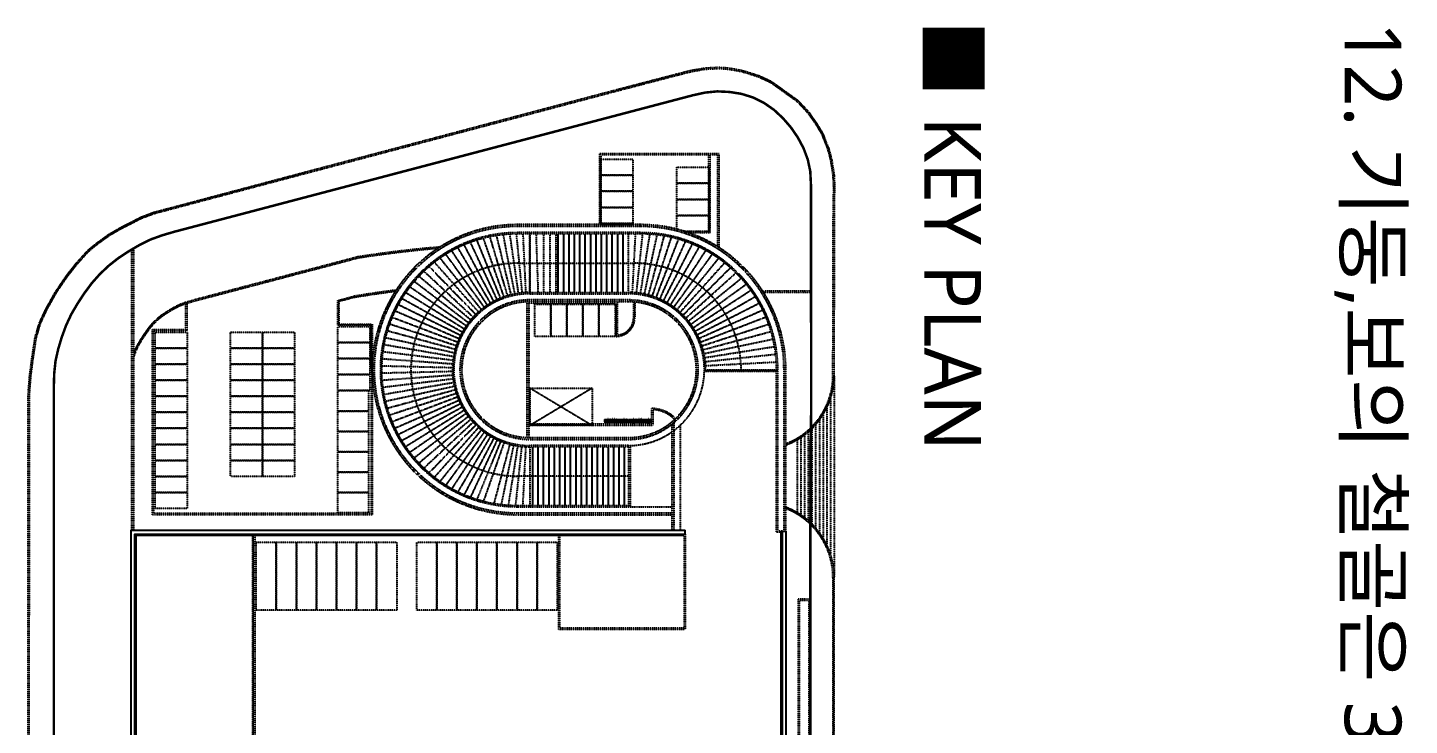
# Model space of a CAD drawing. Header units: millimetres. Extents: x -41190 to 206278, y 985 to 58902.
# Drawn here: x 144028 to 148416, y 4453 to 6668 of the extents above; entities that cross this region are included whole.
import ezdxf
from ezdxf.enums import TextEntityAlignment as Align

# ---------------------------------------------------------------- set-up
doc = ezdxf.new("R2010")
doc.units = ezdxf.units.MM
doc.header["$LTSCALE"] = 100
doc.header["$MEASUREMENT"] = 0
doc.header["$PDSIZE"] = -10
doc.linetypes.add('-HID', pattern=[2.5, 1.5, -1])
doc.linetypes.add('HIDDEN2', pattern=[0.1875, 0.125, -0.0625])
for name, color, linetype in [('ELE2', 3, 'CONTINUOUS'), ('ELE9', 9, 'CONTINUOUS'), ('LAND-2', 4, 'CONTINUOUS'), ('LAND-3', 9, 'CONTINUOUS'), ('polesign', 7, 'HIDDEN2'), ('TEXT', 3, 'CONTINUOUS'), ('트렌치', 9, 'CONTINUOUS')]:
    doc.layers.add(name, color=color, linetype=linetype)
doc.styles.add('나눔바른고딕', font='NanumBarunGothic.ttf')

# ---------------------------------------------------------------- blocks, each defined once
blk = doc.blocks.new('sdafewf')
at = {"layer": 'ELE9', "linetype": '-HID', "ltscale": 0.1}
h = blk.add_hatch(dxfattribs=at)
h.set_pattern_fill('ANSI31', color=253, scale=1500, angle=135)
h.set_pattern_definition([(180, (-208852.2, -36325599.32), (-1e-14, -187.5), [])])
h.paths.add_polyline_path([(37001, 132683), (36701, 132683), (36701, 120983, -0.0030489), (36851, 120982), (37001, 120982)])
h = blk.add_hatch(dxfattribs=at)
h.set_pattern_fill('ANSI31', color=253, scale=7000, angle=135)
h.set_pattern_definition([(180, (-35965825, -345274.1), (-6e-14, -875), [])])
h.paths.add_polyline_path([(14701, 108683), (14701, 96917), (24201, 96917), (24201, 108683)])
h = blk.add_hatch(dxfattribs=at)
h.set_pattern_fill('ANSI31', color=253, scale=7000, angle=135)
h.set_pattern_definition([(180, (-35965825, -343274.1), (-6e-14, -875), [])])
h.paths.add_polyline_path([(58701, 92683), (58701, 108683), (49201, 108683), (49201, 92683)])
at = {"layer": 'ELE2', "color": 253, "ltscale": 0.1}
for points in [[(62851, 133583), (62851, 134183), (223251, 134183)], [(62851, 133583), (223251, 133583)], [(225851, 28108), (62726, 28108), (62726, 117883)], [(225851, 28708), (63326, 28708), (63326, 117883), (62726, 117883)]]:
    blk.add_lwpolyline(points, dxfattribs=at)
at = {"layer": 'ELE9', "color": 253, "linetype": '-HID', "ltscale": 0.1}
for p, q in [((62851, 132883), (36701, 132883)), ((58901, 90683), (58901, 115733)), ((44788, 112379), (45168, 112379)), ((44788, 112302), (44788, 112379)), ((44788, 112221), (44788, 112280)), ((44788, 111921), (44788, 112198)), ((44807, 112221), (44807, 112280)), ((44820, 112221), (44820, 112280)), ((44838, 112302), (44838, 112329)), ((44838, 112329), (45118, 112329)), ((44838, 112221), (44838, 112280)), ((44838, 111921), (44838, 112198)), ((45118, 112302), (45118, 112329)), ((45118, 112221), (45118, 112280)), ((45118, 111921), (45118, 112198)), ((45137, 112221), (45137, 112280)), ((45150, 112221), (45150, 112280)), ((45168, 112302), (45168, 112379)), ((45168, 112221), (45168, 112280)), ((45168, 111921), (45168, 112198)), ((45501, 92533), (45501, 112483)), ((14501, 110683), (14501, 90683)), ((14701, 110683), (14701, 90683)), ((44788, 111839), (44788, 111898)), ((44788, 111539), (44788, 111816)), ((44788, 111457), (44788, 111516)), ((44788, 111156), (44788, 111434)), ((44788, 110774), (44788, 111052)), ((44788, 110692), (44788, 110752)), ((44788, 110669), (44788, 110592)), ((44788, 110592), (45168, 110592)), ((44788, 110393), (44788, 110469)), ((44788, 110469), (45168, 110469)), ((44788, 110311), (44788, 110370)), ((44788, 110011), (44788, 110289)), ((44788, 109929), (44788, 109989)), ((44788, 109629), (44788, 109907)), ((44807, 111838), (44807, 111898)), ((44807, 111456), (44807, 111516)), ((44807, 111074), (44807, 111134)), ((44807, 110692), (44807, 110752)), ((44807, 110311), (44807, 110370)), ((44807, 109929), (44807, 109989)), ((44820, 111838), (44820, 111898)), ((44820, 111456), (44820, 111516)), ((44820, 111074), (44820, 111134)), ((44820, 110692), (44820, 110752)), ((44820, 110311), (44820, 110370)), ((44820, 109929), (44820, 109989)), ((44838, 111839), (44838, 111898)), ((44838, 111539), (44838, 111816)), ((44838, 111457), (44838, 111516)), ((44838, 111156), (44838, 111434)), ((44838, 110774), (44838, 111052)), ((44838, 110692), (44838, 110752)), ((44838, 110669), (44838, 110642)), ((44838, 110642), (45118, 110642)), ((44838, 110393), (44838, 110419)), ((44838, 110419), (45118, 110419)), ((44838, 110311), (44838, 110370)), ((44838, 110011), (44838, 110289)), ((44838, 109929), (44838, 109989)), ((44838, 109629), (44838, 109907)), ((45118, 111839), (45118, 111898)), ((45118, 111539), (45118, 111816)), ((45118, 111457), (45118, 111516)), ((45118, 111156), (45118, 111434)), ((45118, 111074), (45118, 111134)), ((45118, 110774), (45118, 111052)), ((45118, 110692), (45118, 110752)), ((45118, 110669), (45118, 110642)), ((45118, 110393), (45118, 110419)), ((45118, 110311), (45118, 110370)), ((45118, 110011), (45118, 110289)), ((45118, 109929), (45118, 109989)), ((45118, 109629), (45118, 109907)), ((45137, 111838), (45137, 111898)), ((45137, 111456), (45137, 111516)), ((45137, 111074), (45137, 111134)), ((45137, 110692), (45137, 110752)), ((45137, 110311), (45137, 110370)), ((45137, 109929), (45137, 109989)), ((45150, 111838), (45150, 111898)), ((45150, 111456), (45150, 111516)), ((45150, 111074), (45150, 111134)), ((45150, 110692), (45150, 110752)), ((45150, 110311), (45150, 110370)), ((45150, 109929), (45150, 109989)), ((45168, 111839), (45168, 111898)), ((45168, 111539), (45168, 111816)), ((45168, 111457), (45168, 111516)), ((45168, 111156), (45168, 111434)), ((45168, 111074), (45168, 111134)), ((45168, 110774), (45168, 111052)), ((45168, 110692), (45168, 110752)), ((45168, 110669), (45168, 110592)), ((45168, 110393), (45168, 110469)), ((45168, 110311), (45168, 110370)), ((45168, 110011), (45168, 110289)), ((45168, 109929), (45168, 109989)), ((45168, 109629), (45168, 109907)), ((24201, 92683), (24201, 108683)), ((24401, 92683), (24401, 108683)), ((44788, 109547), (44788, 109607)), ((44788, 109247), (44788, 109524)), ((44788, 108865), (44788, 109142)), ((44788, 108783), (44788, 108842)), ((44788, 108760), (44788, 108683)), ((44788, 108683), (45168, 108683)), ((44788, 108444), (44788, 108520)), ((44788, 108520), (45168, 108520)), ((44788, 108362), (44788, 108421)), ((44788, 108062), (44788, 108340)), ((44788, 107980), (44788, 108040)), ((44788, 107680), (44788, 107958)), ((44788, 107598), (44788, 107658)), ((44788, 107298), (44788, 107575)), ((44807, 109547), (44807, 109607)), ((44807, 109164), (44807, 109224)), ((44807, 108782), (44807, 108842)), ((44807, 108362), (44807, 108421)), ((44807, 107980), (44807, 108040)), ((44807, 107598), (44807, 107658)), ((44820, 109547), (44820, 109607)), ((44820, 109164), (44820, 109224)), ((44820, 108782), (44820, 108842)), ((44820, 108362), (44820, 108421)), ((44820, 107980), (44820, 108040)), ((44820, 107598), (44820, 107658)), ((44838, 109547), (44838, 109607)), ((44838, 109247), (44838, 109524)), ((44838, 108865), (44838, 109142)), ((44838, 108783), (44838, 108842)), ((44838, 108760), (44838, 108733)), ((44838, 108733), (45118, 108733)), ((44838, 108444), (44838, 108470)), ((44838, 108470), (45118, 108470)), ((44838, 108362), (44838, 108421)), ((44838, 108062), (44838, 108340)), ((44838, 107980), (44838, 108040)), ((44838, 107680), (44838, 107958)), ((44838, 107598), (44838, 107658)), ((44838, 107298), (44838, 107575)), ((45118, 109547), (45118, 109607)), ((45118, 109247), (45118, 109524)), ((45118, 109165), (45118, 109224)), ((45118, 108865), (45118, 109142)), ((45118, 108783), (45118, 108842)), ((45118, 108760), (45118, 108733)), ((45118, 108444), (45118, 108470)), ((45118, 108362), (45118, 108421)), ((45118, 108062), (45118, 108340)), ((45118, 107980), (45118, 108040)), ((45118, 107680), (45118, 107958)), ((45118, 107598), (45118, 107658)), ((45118, 107298), (45118, 107575)), ((45137, 109547), (45137, 109607)), ((45137, 109164), (45137, 109224)), ((45137, 108782), (45137, 108842)), ((45137, 108362), (45137, 108421)), ((45137, 107980), (45137, 108040)), ((45137, 107598), (45137, 107658)), ((45150, 109547), (45150, 109607)), ((45150, 109164), (45150, 109224)), ((45150, 108782), (45150, 108842)), ((45150, 108362), (45150, 108421)), ((45150, 107980), (45150, 108040)), ((45150, 107598), (45150, 107658)), ((45168, 109547), (45168, 109607)), ((45168, 109247), (45168, 109524)), ((45168, 109165), (45168, 109224)), ((45168, 108865), (45168, 109142)), ((45168, 108783), (45168, 108842)), ((45168, 108760), (45168, 108683)), ((45168, 108444), (45168, 108520)), ((45168, 108362), (45168, 108421)), ((45168, 108062), (45168, 108340)), ((45168, 107980), (45168, 108040)), ((45168, 107680), (45168, 107958)), ((45168, 107598), (45168, 107658)), ((45168, 107298), (45168, 107575)), ((49001, 108683), (49001, 92683)), ((49201, 108683), (49201, 92683)), ((58701, 90683), (58701, 108683)), ((44788, 106916), (44788, 107193)), ((44788, 106834), (44788, 106893)), ((44788, 106811), (44788, 106734)), ((44788, 106734), (45168, 106734)), ((44788, 106534), (44788, 106611)), ((44788, 106611), (45168, 106611)), ((44788, 106453), (44788, 106512)), ((44788, 106153), (44788, 106430)), ((44788, 106071), (44788, 106130)), ((44788, 105771), (44788, 106048)), ((44788, 105689), (44788, 105748)), ((44788, 105388), (44788, 105666)), ((44788, 105006), (44788, 105284)), ((44807, 107215), (44807, 107275)), ((44807, 106833), (44807, 106893)), ((44807, 106453), (44807, 106512)), ((44807, 106070), (44807, 106130)), ((44807, 105688), (44807, 105748)), ((44807, 105306), (44807, 105366)), ((44820, 107215), (44820, 107275)), ((44820, 106833), (44820, 106893)), ((44820, 106453), (44820, 106512)), ((44820, 106070), (44820, 106130)), ((44820, 105688), (44820, 105748)), ((44820, 105306), (44820, 105366)), ((44838, 106916), (44838, 107193)), ((44838, 106834), (44838, 106893)), ((44838, 106811), (44838, 106784)), ((44838, 106784), (45118, 106784)), ((44838, 106534), (44838, 106561)), ((44838, 106561), (45118, 106561)), ((44838, 106453), (44838, 106512)), ((44838, 106153), (44838, 106430)), ((44838, 106071), (44838, 106130)), ((44838, 105771), (44838, 106048)), ((44838, 105689), (44838, 105748)), ((44838, 105388), (44838, 105666)), ((44838, 105006), (44838, 105284)), ((45118, 107216), (45118, 107275)), ((45118, 106916), (45118, 107193)), ((45118, 106834), (45118, 106893)), ((45118, 106811), (45118, 106784)), ((45118, 106534), (45118, 106561)), ((45118, 106453), (45118, 106512)), ((45118, 106153), (45118, 106430)), ((45118, 106071), (45118, 106130)), ((45118, 105771), (45118, 106048)), ((45118, 105689), (45118, 105748)), ((45118, 105388), (45118, 105666)), ((45118, 105306), (45118, 105366)), ((45118, 105006), (45118, 105284)), ((45137, 107215), (45137, 107275)), ((45137, 106833), (45137, 106893)), ((45137, 106453), (45137, 106512)), ((45137, 106070), (45137, 106130)), ((45137, 105688), (45137, 105748)), ((45137, 105306), (45137, 105366)), ((45150, 107215), (45150, 107275)), ((45150, 106833), (45150, 106893)), ((45150, 106453), (45150, 106512)), ((45150, 106070), (45150, 106130)), ((45150, 105688), (45150, 105748)), ((45150, 105306), (45150, 105366)), ((45168, 107216), (45168, 107275)), ((45168, 106916), (45168, 107193)), ((45168, 106834), (45168, 106893)), ((45168, 106811), (45168, 106734)), ((45168, 106534), (45168, 106611)), ((45168, 106453), (45168, 106512)), ((45168, 106153), (45168, 106430)), ((45168, 106071), (45168, 106130)), ((45168, 105771), (45168, 106048)), ((45168, 105689), (45168, 105748)), ((45168, 105388), (45168, 105666)), ((45168, 105306), (45168, 105366)), ((45168, 105006), (45168, 105284)), ((44788, 104924), (44788, 104984)), ((44788, 104901), (44788, 104824)), ((44788, 104824), (45168, 104824)), ((44807, 104924), (44807, 104984)), ((44820, 104924), (44820, 104984)), ((44838, 104924), (44838, 104984)), ((44838, 104901), (44838, 104874)), ((44838, 104874), (45118, 104874)), ((45118, 104924), (45118, 104984)), ((45118, 104901), (45118, 104874)), ((45137, 104924), (45137, 104984)), ((45150, 104924), (45150, 104984)), ((45168, 104924), (45168, 104984)), ((45168, 104901), (45168, 104824)), ((14701, 93698), (24201, 94032))]:
    blk.add_line(p, q, dxfattribs=at)
for points in [[(42774, 11440), (40748, 11442), (37749, 11669), (34700, 12067), (31392, 12575), (29178, 13237), (26864, 14306), (24081, 15861), (21480, 17630), (19384, 19278), (17346, 21113), (16155, 22572), (14807, 24420), (13610, 26481), (11943, 29779), (11210, 31727), (4651, 56433), (-8454, 105933), (-8564, 106351), (-11257, 116661), (-11834, 118983), (-12192, 121098), (-12315, 123198), (-12200, 124925), (-11818, 126974), (-11413, 128384), (-10945, 129822), (-10037, 131801), (-7015, 136021), (-6181, 136847), (-4952, 137943), (-3312, 139096), (-1603, 140137), (756, 141090), (2673, 141602), (5190, 141993), (7257, 142088), (8257, 142087)], [(42775, 11640), (40756, 11642), (37769, 11868), (34728, 12265), (31436, 12770), (29249, 13425), (26955, 14485), (24186, 16031), (21598, 17791), (19513, 19431), (17492, 21251), (16313, 22695), (14974, 24530), (13786, 26577), (12127, 29859), (11401, 31788), (4858, 56433), (-8367, 106385), (-11064, 116711), (-11638, 119024), (-11993, 121120), (-12115, 123198), (-12001, 124900), (-11623, 126928), (-11222, 128325), (-10759, 129749), (-9863, 131701), (-6863, 135891), (-6044, 136701), (-4828, 137787), (-3203, 138929), (-1513, 139958), (820, 140900), (2714, 141406), (5210, 141794), (7262, 141888), (8257, 141887)], [(37652, 142010), (8257, 142083)], [(37652, 141810), (8257, 141883)], [(37652, 142009), (70351, 142011)], [(41394, 141410), (66572, 141410)], [(42879, 140810), (65080, 140810)], [(43970, 140210), (63983, 140210)], [(44849, 139610), (63098, 139610)], [(45587, 139010), (62355, 139010)], [(23953, 130425), (23947, 138267)], [(24153, 130553), (24147, 138268)], [(46219, 138410), (61717, 138410)], [(46769, 137810), (61163, 137810)], [(47250, 137210), (60677, 137210)], [(47672, 136610), (60250, 136610)], [(48043, 136010), (59875, 136010)], [(34103, 120910), (31721, 132112)], [(34746, 121029), (32951, 132361)], [(35395, 121115), (34194, 132540)], [(36047, 121166), (35446, 132647)], [(62851, 133883), (36701, 133883)], [(63051, 133383), (63051, 132683), (36701, 132683)], [(36701, 120983), (36701, 132683)], [(62851, 133583), (62851, 132883)], [(31027, 119821), (25913, 129857)], [(31617, 120103), (27016, 130437)], [(32222, 120353), (28152, 130954)], [(32839, 120572), (29318, 131407)], [(33466, 120757), (30509, 131794)], [(29354, 118796), (22838, 127765)], [(29893, 119167), (23821, 128518)], [(30451, 119509), (24847, 129216)], [(28337, 117973), (21013, 126107)], [(28835, 118398), (21901, 126960)], [(16929, 123383), (1701, 123383), (1701, 104008), (13201, 104008), (13201, 109408)], [(16802, 123183), (1901, 123183), (1901, 121908)], [(26987, 116550), (18669, 123286)], [(27412, 117047), (19395, 124266)], [(27863, 117522), (20177, 125207)], [(14501, 118391), (14501, 121908), (1901, 121908)], [(14501, 118391), (14501, 121908), (1901, 121908)], [(14301, 117789), (14301, 121708), (1901, 121708), (1901, 104208), (13001, 104208), (13001, 109608), (13201, 109608)], [(13935, 116508), (11701, 116508), (11701, 121708), (14301, 121708), (14301, 117789)], [(26218, 115491), (17391, 121224)], [(26589, 116031), (18000, 122271)], [(25564, 114358), (16355, 119051)], [(25876, 114933), (16842, 120149)], [(25032, 113163), (15568, 116796)], [(25282, 113768), (15930, 117931)], [(45733, 117033), (62726, 117033)], [(63326, 117883), (78776, 117883), (78776, 97383), (63451, 97383)], [(63326, 117683), (78576, 117683), (78576, 97583), (63451, 97583)], [(24627, 111919), (15033, 114489)], [(24813, 112546), (15269, 115647)], [(45284, 116033), (62726, 116033)], [(45533, 115733), (62726, 115733)], [(24355, 110639), (14751, 112160)], [(24475, 111282), (14861, 113326)], [(45501, 112483), (43001, 112483)], [(45701, 112683), (43205, 112683)], [(45701, 92533), (45701, 112683)], [(24219, 109338), (14701, 109836)], [(24270, 109990), (14704, 110995)], [(24201, 108683), (14501, 108683)], [(49001, 108983), (58901, 108983)], [(49001, 108683), (58901, 108683)], [(39701, 92783), (45701, 102783)], [(39701, 102783), (45701, 92783)], [(14701, 96917), (24201, 96917)], [(14701, 95917), (24201, 95917)], [(14701, 95917), (24201, 95917)], [(14701, 94917), (24201, 94917)], [(14501, 92683), (24401, 92683)], [(24401, 92683), (14501, 92683)], [(24201, 92683), (14701, 92683)], [(24216, 92079), (14701, 91619)], [(25701, 92533), (47700, 92533)], [(25701, 92233), (47692, 92233)], [(49001, 92683), (58901, 92683)], [(49184, 92029), (58701, 91530)], [(24260, 91477), (14702, 90550)], [(24333, 90877), (14735, 89476)], [(24434, 90282), (14820, 88400)], [(24565, 89692), (14959, 87324)], [(48928, 90084), (58542, 88041)], [(49048, 90728), (58652, 89207)], [(49133, 91377), (58699, 90371)], [(24723, 89109), (14960, 86195)], [(24910, 88534), (15399, 85188)], [(25124, 87970), (15699, 84132)], [(25366, 87416), (16054, 83089)], [(48037, 87416), (57349, 83089)], [(48279, 87970), (57703, 84132)], [(48493, 88534), (58004, 85188)], [(48776, 89448), (58370, 86877)], [(25633, 86874), (16462, 82061)], [(25927, 86346), (16922, 81050)], [(26246, 85833), (17436, 80061)], [(26589, 85336), (18000, 79096)], [(46814, 85336), (55403, 79096)], [(47157, 85833), (55967, 80061)], [(47476, 86346), (56480, 81050)], [(47770, 86874), (56941, 82061)], [(26956, 84856), (18615, 78158)], [(27345, 84394), (19280, 77249)], [(27756, 83952), (19992, 76373)], [(28189, 83530), (20750, 75532)], [(28641, 83129), (21554, 74729)], [(44762, 83129), (51849, 74729)], [(45214, 83530), (52652, 75532)], [(45646, 83952), (53411, 76373)], [(46058, 84394), (54123, 77249)], [(46447, 84856), (54788, 78158)], [(29112, 82751), (22399, 73967)], [(29601, 82396), (23286, 73247)], [(30106, 82065), (24210, 72573)], [(30627, 81759), (25171, 71947)], [(31162, 81478), (26165, 71371)], [(31709, 81223), (27189, 70846)], [(32269, 80996), (28241, 70375)], [(32839, 80795), (29318, 69959)], [(33418, 80622), (30417, 69600)], [(39985, 80622), (42986, 69600)], [(40564, 80795), (44085, 69959)], [(41134, 80996), (45162, 70375)], [(41694, 81223), (46214, 70846)], [(42241, 81478), (47238, 71371)], [(42776, 81759), (48232, 71947)], [(43297, 82065), (49193, 72573)], [(43802, 82396), (50117, 73247)], [(44291, 82751), (51004, 73967)], [(34004, 80478), (31534, 69299)], [(34597, 80362), (32666, 69057)], [(35195, 80274), (33810, 68874)], [(35796, 80216), (34963, 68752)], [(36399, 80187), (36122, 68691)], [(37004, 80187), (37281, 68691)], [(37607, 80216), (38439, 68752)], [(38208, 80274), (39592, 68874)], [(38806, 80362), (40737, 69057)], [(39399, 80478), (41869, 69299)], [(36501, 67183), (60201, 67183), (60201, 31583), (30201, 31583), (30201, 36983), (26016, 36983)], [(18620, 64923), (25612, 38359), (26022, 36962), (26338, 36084), (26753, 35242), (27377, 34174), (28015, 33198), (28580, 32481), (29206, 31817), (29883, 31216), (30791, 30545), (31928, 29793), (32882, 29235), (33713, 28846), (34564, 28533)], [(36501, 66983), (60001, 66983), (60001, 31783), (30401, 31783), (30401, 37183), (25957, 37183)], [(18426, 64872), (25419, 38305), (25832, 36900), (26154, 36006), (26576, 35147), (27207, 34069), (27853, 33081), (28428, 32351), (29067, 31673), (29757, 31061), (30676, 30381), (31822, 29623), (32789, 29057), (33636, 28661), (33984, 28533)], [(62726, 28533), (17072, 28533)], [(62726, 28233), (17248, 28233)]]:
    blk.add_lwpolyline(points, dxfattribs=at)
for points in [[(37652, 142009), (37652, 142009, -0.313556), (48901, 134183)], [(37652, 141809, -0.311828), (48688, 134183, -0.311828)], [(62851, 134183), (36701, 134183, 0.4142136), (13201, 110683), (13201, 90683, 1.0000003), (60201, 90683), (60201, 115733)], [(47701, 133883), (36701, 133883, 0.4142136), (13501, 110683), (13501, 90683, 1), (59901, 90683), (59901, 115733)], [(53951, 108683), (53951, 90683, -1.0000003), (19451, 90683), (19451, 109683, -0.4142136), (36701, 126933)], [(25401, 92683, 1), (48001, 92683), (48001, 108683, 1), (25401, 108683), (25401, 92683)], [(25701, 92683, 1), (47701, 92683), (47701, 108683, 1), (25701, 108683), (25701, 92683)], [(43001, 112483, -0.2042349), (44631, 116307, -0.2042349)], [(43205, 112683, -0.1939549), (44769, 116161, -0.1939549)], [(44831, 112302, 0.2594763), (44813, 112312, 0.2594763), (44795, 112302, 1)], [(44795, 112280, 0.1795348), (44807, 112271, 1)], [(44807, 112230, 0.1795348), (44795, 112221, 1)], [(44795, 112198, 0.5564149), (44831, 112198, 1)], [(44831, 111920, 0.2594763), (44813, 111930, 0.2594763), (44795, 111920, 1)], [(44820, 112271, 0.1795348), (44831, 112280, 0.2594763)], [(44831, 112221, 0.1795348), (44820, 112230, 0.2594763)], [(45125, 112302, -0.2594763), (45143, 112312, -0.2594763), (45161, 112302, -1)], [(45137, 112271, -0.1795348), (45125, 112280, -0.2594763)], [(45125, 112221, -0.1795348), (45137, 112230, -0.2594763)], [(45161, 112198, -0.5564149), (45125, 112198, -1)], [(45125, 111920, -0.2594763), (45143, 111930, -0.2594763), (45161, 111920, -1)], [(45161, 112280, -0.1795348), (45150, 112271, -1)], [(45150, 112230, -0.1795348), (45161, 112221, -1)], [(25749, 109708), (28301, 109708, -0.4142136), (31301, 106708), (25901, 106708), (25901, 92483)], [(44795, 111898, 0.1795348), (44807, 111889, 1)], [(44807, 111848, 0.1795348), (44795, 111839, 1)], [(44795, 111816, 0.5564149), (44831, 111816, 1)], [(44831, 111538, 0.2594763), (44813, 111548, 0.2594763), (44795, 111538, 1)], [(44795, 111516, 0.1795348), (44807, 111507, 1)], [(44807, 111466, 0.1795348), (44795, 111457, 1)], [(44795, 111434, 0.5564149), (44831, 111434, 1)], [(44831, 111155, 0.2594763), (44813, 111165, 0.2594763), (44795, 111155, 1)], [(44795, 111133, 0.1795348), (44807, 111124, 1)], [(44807, 111083, 0.1795348), (44795, 111074, 1)], [(44795, 111051, 0.5564149), (44831, 111051, 1)], [(44831, 110774, 0.2594763), (44813, 110784, 0.2594763), (44795, 110774, 1)], [(44795, 110751, 0.1795348), (44807, 110742, 1)], [(44807, 110701, 0.1795348), (44795, 110692, 1)], [(44795, 110670, 0.5564149), (44831, 110670, 1)], [(44831, 110393, 0.2594763), (44813, 110403, 0.2594763), (44795, 110393, 1)], [(44795, 110370, 0.1795348), (44807, 110361, 1)], [(44807, 110320, 0.1795348), (44795, 110311, 1)], [(44795, 110289, 0.5564149), (44831, 110289, 1)], [(44831, 110011, 0.2594763), (44813, 110021, 0.2594763), (44795, 110011, 1)], [(44795, 109988, 0.1795348), (44807, 109979, 1)], [(44807, 109938, 0.1795348), (44795, 109929, 1)], [(44795, 109907, 0.5564149), (44831, 109907, 1)], [(44820, 111889, 0.1795348), (44831, 111898, 0.2594763)], [(44831, 111839, 0.1795348), (44820, 111848, 0.2594763)], [(44820, 111507, 0.1795348), (44831, 111516, 0.2594763)], [(44831, 111457, 0.1795348), (44820, 111466, 0.2594763)], [(44820, 111124, 0.1795348), (44831, 111133, 0.2594763)], [(44831, 111074, 0.1795348), (44820, 111083, 0.2594763)], [(44820, 110742, 0.1795348), (44831, 110751, 0.2594763)], [(44831, 110692, 0.1795348), (44820, 110701, 0.2594763)], [(44820, 110361, 0.1795348), (44831, 110370, 0.2594763)], [(44831, 110311, 0.1795348), (44820, 110320, 0.2594763)], [(44820, 109979, 0.1795348), (44831, 109988, 0.2594763)], [(44831, 109929, 0.1795348), (44820, 109938, 0.2594763)], [(45137, 111889, -0.1795348), (45125, 111898, -0.2594763)], [(45125, 111839, -0.1795348), (45137, 111848, -0.2594763)], [(45161, 111816, -0.5564149), (45125, 111816, -1)], [(45125, 111538, -0.2594763), (45143, 111548, -0.2594763), (45161, 111538, -1)], [(45137, 111507, -0.1795348), (45125, 111516, -0.2594763)], [(45125, 111457, -0.1795348), (45137, 111466, -0.2594763)], [(45161, 111434, -0.5564149), (45125, 111434, -1)], [(45125, 111155, -0.2594763), (45143, 111165, -0.2594763), (45161, 111155, -1)], [(45137, 111124, -0.1795348), (45125, 111133, -0.2594763)], [(45125, 111074, -0.1795348), (45137, 111083, -0.2594763)], [(45161, 111051, -0.5564149), (45125, 111051, -1)], [(45125, 110774, -0.2594763), (45143, 110784, -0.2594763), (45161, 110774, -1)], [(45137, 110742, -0.1795348), (45125, 110751, -0.2594763)], [(45125, 110692, -0.1795348), (45137, 110701, -0.2594763)], [(45161, 110670, -0.5564149), (45125, 110670, -1)], [(45125, 110393, -0.2594763), (45143, 110403, -0.2594763), (45161, 110393, -1)], [(45137, 110361, -0.1795348), (45125, 110370, -0.2594763)], [(45125, 110311, -0.1795348), (45137, 110320, -0.2594763)], [(45161, 110289, -0.5564149), (45125, 110289, -1)], [(45125, 110011, -0.2594763), (45143, 110021, -0.2594763), (45161, 110011, -1)], [(45137, 109979, -0.1795348), (45125, 109988, -0.2594763)], [(45125, 109929, -0.1795348), (45137, 109938, -0.2594763)], [(45161, 109907, -0.5564149), (45125, 109907, -1)], [(45161, 111898, -0.1795348), (45150, 111889, -1)], [(45150, 111848, -0.1795348), (45161, 111839, -1)], [(45161, 111516, -0.1795348), (45150, 111507, -1)], [(45150, 111466, -0.1795348), (45161, 111457, -1)], [(45161, 111133, -0.1795348), (45150, 111124, -1)], [(45150, 111083, -0.1795348), (45161, 111074, -1)], [(45161, 110751, -0.1795348), (45150, 110742, -1)], [(45150, 110701, -0.1795348), (45161, 110692, -1)], [(45161, 110370, -0.1795348), (45150, 110361, -1)], [(45150, 110320, -0.1795348), (45161, 110311, -1)], [(45161, 109988, -0.1795348), (45150, 109979, -1)], [(45150, 109938, -0.1795348), (45161, 109929, -1)], [(25732, 109508), (28301, 109508, -0.3934265), (31094, 106908), (25701, 106908), (25701, 92483)], [(44831, 109629, 0.2594763), (44813, 109639, 0.2594763), (44795, 109629, 1)], [(44795, 109606, 0.1795348), (44807, 109597, 1)], [(44807, 109556, 0.1795348), (44795, 109547, 1)], [(44795, 109525, 0.5564149), (44831, 109525, 1)], [(44831, 109246, 0.2594763), (44813, 109256, 0.2594763), (44795, 109246, 1)], [(44795, 109223, 0.1795348), (44807, 109214, 1)], [(44807, 109173, 0.1795348), (44795, 109164, 1)], [(44795, 109142, 0.5564149), (44831, 109142, 1)], [(44831, 108864, 0.2594763), (44813, 108874, 0.2594763), (44795, 108864, 1)], [(44795, 108842, 0.1795348), (44807, 108833, 1)], [(44807, 108792, 0.1795348), (44795, 108783, 1)], [(44795, 108760, 0.5564149), (44831, 108760, 1)], [(44831, 108444, 0.2594763), (44813, 108454, 0.2594763), (44795, 108444, 1)], [(44795, 108421, 0.1795348), (44807, 108412, 1)], [(44807, 108371, 0.1795348), (44795, 108362, 1)], [(44795, 108340, 0.5564149), (44831, 108340, 1)], [(44831, 108062, 0.2594763), (44813, 108072, 0.2594763), (44795, 108062, 1)], [(44795, 108039, 0.1795348), (44807, 108030, 1)], [(44807, 107989, 0.1795348), (44795, 107980, 1)], [(44795, 107958, 0.5564149), (44831, 107958, 1)], [(44831, 107680, 0.2594763), (44813, 107690, 0.2594763), (44795, 107680, 1)], [(44795, 107657, 0.1795348), (44807, 107648, 1)], [(44807, 107607, 0.1795348), (44795, 107598, 1)], [(44795, 107576, 0.5564149), (44831, 107576, 1)], [(44820, 109597, 0.1795348), (44831, 109606, 0.2594763)], [(44831, 109547, 0.1795348), (44820, 109556, 0.2594763)], [(44820, 109214, 0.1795348), (44831, 109223, 0.2594763)], [(44831, 109164, 0.1795348), (44820, 109173, 0.2594763)], [(44820, 108833, 0.1795348), (44831, 108842, 0.2594763)], [(44831, 108783, 0.1795348), (44820, 108792, 0.2594763)], [(44820, 108412, 0.1795348), (44831, 108421, 0.2594763)], [(44831, 108362, 0.1795348), (44820, 108371, 0.2594763)], [(44820, 108030, 0.1795348), (44831, 108039, 0.2594763)], [(44831, 107980, 0.1795348), (44820, 107989, 0.2594763)], [(44820, 107648, 0.1795348), (44831, 107657, 0.2594763)], [(44831, 107598, 0.1795348), (44820, 107607, 0.2594763)], [(45125, 109629, -0.2594763), (45143, 109639, -0.2594763), (45161, 109629, -1)], [(45137, 109597, -0.1795348), (45125, 109606, -0.2594763)], [(45125, 109547, -0.1795348), (45137, 109556, -0.2594763)], [(45161, 109525, -0.5564149), (45125, 109525, -1)], [(45125, 109246, -0.2594763), (45143, 109256, -0.2594763), (45161, 109246, -1)], [(45137, 109214, -0.1795348), (45125, 109223, -0.2594763)], [(45125, 109164, -0.1795348), (45137, 109173, -0.2594763)], [(45161, 109142, -0.5564149), (45125, 109142, -1)], [(45125, 108864, -0.2594763), (45143, 108874, -0.2594763), (45161, 108864, -1)], [(45137, 108833, -0.1795348), (45125, 108842, -0.2594763)], [(45125, 108783, -0.1795348), (45137, 108792, -0.2594763)], [(45161, 108760, -0.5564149), (45125, 108760, -1)], [(45125, 108444, -0.2594763), (45143, 108454, -0.2594763), (45161, 108444, -1)], [(45137, 108412, -0.1795348), (45125, 108421, -0.2594763)], [(45125, 108362, -0.1795348), (45137, 108371, -0.2594763)], [(45161, 108340, -0.5564149), (45125, 108340, -1)], [(45125, 108062, -0.2594763), (45143, 108072, -0.2594763), (45161, 108062, -1)], [(45137, 108030, -0.1795348), (45125, 108039, -0.2594763)], [(45125, 107980, -0.1795348), (45137, 107989, -0.2594763)], [(45161, 107958, -0.5564149), (45125, 107958, -1)], [(45125, 107680, -0.2594763), (45143, 107690, -0.2594763), (45161, 107680, -1)], [(45137, 107648, -0.1795348), (45125, 107657, -0.2594763)], [(45125, 107598, -0.1795348), (45137, 107607, -0.2594763)], [(45161, 107576, -0.5564149), (45125, 107576, -1)], [(45161, 109606, -0.1795348), (45150, 109597, -1)], [(45150, 109556, -0.1795348), (45161, 109547, -1)], [(45161, 109223, -0.1795348), (45150, 109214, -1)], [(45150, 109173, -0.1795348), (45161, 109164, -1)], [(45161, 108842, -0.1795348), (45150, 108833, -1)], [(45150, 108792, -0.1795348), (45161, 108783, -1)], [(45161, 108421, -0.1795348), (45150, 108412, -1)], [(45150, 108371, -0.1795348), (45161, 108362, -1)], [(45161, 108039, -0.1795348), (45150, 108030, -1)], [(45150, 107989, -0.1795348), (45161, 107980, -1)], [(45161, 107657, -0.1795348), (45150, 107648, -1)], [(45150, 107607, -0.1795348), (45161, 107598, -1)], [(44831, 107297, 0.2594763), (44813, 107307, 0.2594763), (44795, 107297, 1)], [(44795, 107274, 0.1795348), (44807, 107265, 1)], [(44807, 107224, 0.1795348), (44795, 107215, 1)], [(44795, 107193, 0.5564149), (44831, 107193, 1)], [(44831, 106915, 0.2594763), (44813, 106925, 0.2594763), (44795, 106915, 1)], [(44795, 106893, 0.1795348), (44807, 106884, 1)], [(44807, 106843, 0.1795348), (44795, 106834, 1)], [(44795, 106811, 0.5564149), (44831, 106811, 1)], [(44831, 106534, 0.2594763), (44813, 106544, 0.2594763), (44795, 106534, 1)], [(44795, 106512, 0.1795348), (44807, 106503, 1)], [(44807, 106462, 0.1795348), (44795, 106453, 1)], [(44795, 106430, 0.5564149), (44831, 106430, 1)], [(44831, 106152, 0.2594763), (44813, 106162, 0.2594763), (44795, 106152, 1)], [(44795, 106130, 0.1795348), (44807, 106121, 1)], [(44807, 106080, 0.1795348), (44795, 106071, 1)], [(44795, 106048, 0.5564149), (44831, 106048, 1)], [(44831, 105770, 0.2594763), (44813, 105780, 0.2594763), (44795, 105770, 1)], [(44795, 105748, 0.1795348), (44807, 105739, 1)], [(44807, 105698, 0.1795348), (44795, 105689, 1)], [(44795, 105666, 0.5564149), (44831, 105666, 1)], [(44831, 105387, 0.2594763), (44813, 105397, 0.2594763), (44795, 105387, 1)], [(44795, 105365, 0.1795348), (44807, 105356, 1)], [(44807, 105315, 0.1795348), (44795, 105306, 1)], [(44795, 105283, 0.5564149), (44831, 105283, 1)], [(44820, 107265, 0.1795348), (44831, 107274, 0.2594763)], [(44831, 107215, 0.1795348), (44820, 107224, 0.2594763)], [(44820, 106884, 0.1795348), (44831, 106893, 0.2594763)], [(44831, 106834, 0.1795348), (44820, 106843, 0.2594763)], [(44820, 106503, 0.1795348), (44831, 106512, 0.2594763)], [(44831, 106453, 0.1795348), (44820, 106462, 0.2594763)], [(44820, 106121, 0.1795348), (44831, 106130, 0.2594763)], [(44831, 106071, 0.1795348), (44820, 106080, 0.2594763)], [(44820, 105739, 0.1795348), (44831, 105748, 0.2594763)], [(44831, 105689, 0.1795348), (44820, 105698, 0.2594763)], [(44820, 105356, 0.1795348), (44831, 105365, 0.2594763)], [(44831, 105306, 0.1795348), (44820, 105315, 0.2594763)], [(45125, 107297, -0.2594763), (45143, 107307, -0.2594763), (45161, 107297, -1)], [(45137, 107265, -0.1795348), (45125, 107274, -0.2594763)], [(45125, 107215, -0.1795348), (45137, 107224, -0.2594763)], [(45161, 107193, -0.5564149), (45125, 107193, -1)], [(45125, 106915, -0.2594763), (45143, 106925, -0.2594763), (45161, 106915, -1)], [(45137, 106884, -0.1795348), (45125, 106893, -0.2594763)], [(45125, 106834, -0.1795348), (45137, 106843, -0.2594763)], [(45161, 106811, -0.5564149), (45125, 106811, -1)], [(45125, 106534, -0.2594763), (45143, 106544, -0.2594763), (45161, 106534, -1)], [(45137, 106503, -0.1795348), (45125, 106512, -0.2594763)], [(45125, 106453, -0.1795348), (45137, 106462, -0.2594763)], [(45161, 106430, -0.5564149), (45125, 106430, -1)], [(45125, 106152, -0.2594763), (45143, 106162, -0.2594763), (45161, 106152, -1)], [(45137, 106121, -0.1795348), (45125, 106130, -0.2594763)], [(45125, 106071, -0.1795348), (45137, 106080, -0.2594763)], [(45161, 106048, -0.5564149), (45125, 106048, -1)], [(45125, 105770, -0.2594763), (45143, 105780, -0.2594763), (45161, 105770, -1)], [(45137, 105739, -0.1795348), (45125, 105748, -0.2594763)], [(45125, 105689, -0.1795348), (45137, 105698, -0.2594763)], [(45161, 105666, -0.5564149), (45125, 105666, -1)], [(45125, 105387, -0.2594763), (45143, 105397, -0.2594763), (45161, 105387, -1)], [(45137, 105356, -0.1795348), (45125, 105365, -0.2594763)], [(45125, 105306, -0.1795348), (45137, 105315, -0.2594763)], [(45161, 105283, -0.5564149), (45125, 105283, -1)], [(45161, 107274, -0.1795348), (45150, 107265, -1)], [(45150, 107224, -0.1795348), (45161, 107215, -1)], [(45161, 106893, -0.1795348), (45150, 106884, -1)], [(45150, 106843, -0.1795348), (45161, 106834, -1)], [(45161, 106512, -0.1795348), (45150, 106503, -1)], [(45150, 106462, -0.1795348), (45161, 106453, -1)], [(45161, 106130, -0.1795348), (45150, 106121, -1)], [(45150, 106080, -0.1795348), (45161, 106071, -1)], [(45161, 105748, -0.1795348), (45150, 105739, -1)], [(45150, 105698, -0.1795348), (45161, 105689, -1)], [(45161, 105365, -0.1795348), (45150, 105356, -1)], [(45150, 105315, -0.1795348), (45161, 105306, -1)], [(44831, 105006, 0.2594763), (44813, 105016, 0.2594763), (44795, 105006, 1)], [(44795, 104983, 0.1795348), (44807, 104974, 1)], [(44807, 104933, 0.1795348), (44795, 104924, 1)], [(44795, 104902, 0.5564149), (44831, 104902, 1)], [(44820, 104974, 0.1795348), (44831, 104983, 0.2594763)], [(44831, 104924, 0.1795348), (44820, 104933, 0.2594763)], [(45125, 105006, -0.2594763), (45143, 105016, -0.2594763), (45161, 105006, -1)], [(45137, 104974, -0.1795348), (45125, 104983, -0.2594763)], [(45125, 104924, -0.1795348), (45137, 104933, -0.2594763)], [(45161, 104902, -0.5564149), (45125, 104902, -1)], [(45161, 104983, -0.1795348), (45150, 104974, -1)], [(45150, 104933, -0.1795348), (45161, 104924, -1)], [(18425, 64882, -0.0170116), (16819, 78156, -0.0170116)], [(18621, 64923, -0.0165142), (17051, 77795, -0.0165142)], [(36501, 66983), (29501, 66983), (29501, 61583), (25497, 61583), (24820, 64157, -0.0091254), (23815, 71031, -0.0091254)], [(24035, 70889, 0.0088907), (25016, 64199), (25651, 61783), (29301, 61783), (29301, 67183), (36501, 67183)]]:
    blk.add_lwpolyline(points, format="xyb", dxfattribs=at)
for points in [[(37001, 120982), (36701, 120982), (36701, 132683), (37001, 132683)], [(6501, 116508), (3901, 116508), (3901, 121708), (6501, 121708)], [(9101, 116508), (6501, 116508), (6501, 121708), (9101, 121708)], [(11701, 116508), (9101, 116508), (9101, 121708), (11701, 121708)], [(44905, 112336), (44921, 112336), (44932, 112346), (44932, 112362), (44921, 112372), (44905, 112372), (44895, 112362), (44895, 112346)], [(45035, 112336), (45051, 112336), (45062, 112346), (45062, 112362), (45051, 112372), (45035, 112372), (45025, 112362), (45025, 112346)], [(44905, 110636), (44921, 110636), (44932, 110625), (44932, 110609), (44921, 110599), (44905, 110599), (44895, 110609), (44895, 110625)], [(44905, 110426), (44921, 110426), (44932, 110436), (44932, 110452), (44921, 110463), (44905, 110463), (44895, 110452), (44895, 110436)], [(45035, 110636), (45051, 110636), (45062, 110625), (45062, 110609), (45051, 110599), (45035, 110599), (45025, 110609), (45025, 110625)], [(45035, 110426), (45051, 110426), (45062, 110436), (45062, 110452), (45051, 110463), (45035, 110463), (45025, 110452), (45025, 110436)], [(5201, 104208), (2601, 104208), (2601, 109408), (5201, 109408)], [(7801, 104208), (5201, 104208), (5201, 109408), (7801, 109408)], [(10401, 104208), (7801, 104208), (7801, 109408), (10401, 109408)], [(13001, 104208), (10401, 104208), (10401, 109408), (13001, 109408)], [(44905, 108726), (44921, 108726), (44932, 108716), (44932, 108700), (44921, 108690), (44905, 108690), (44895, 108700), (44895, 108716)], [(44905, 108477), (44921, 108477), (44932, 108487), (44932, 108503), (44921, 108514), (44905, 108514), (44895, 108503), (44895, 108487)], [(45035, 108726), (45051, 108726), (45062, 108716), (45062, 108700), (45051, 108690), (45035, 108690), (45025, 108700), (45025, 108716)], [(45035, 108477), (45051, 108477), (45062, 108487), (45062, 108503), (45051, 108514), (45035, 108514), (45025, 108503), (45025, 108487)], [(31301, 103908), (26101, 103908), (26101, 106508), (31301, 106508)], [(44905, 106777), (44921, 106777), (44932, 106767), (44932, 106751), (44921, 106741), (44905, 106741), (44895, 106751), (44895, 106767)], [(44905, 106568), (44921, 106568), (44932, 106578), (44932, 106594), (44921, 106604), (44905, 106604), (44895, 106594), (44895, 106578)], [(45035, 106777), (45051, 106777), (45062, 106767), (45062, 106751), (45051, 106741), (45035, 106741), (45025, 106751), (45025, 106767)], [(45035, 106568), (45051, 106568), (45062, 106578), (45062, 106594), (45051, 106604), (45035, 106604), (45025, 106594), (45025, 106578)], [(31301, 101308), (26101, 101308), (26101, 103908), (31301, 103908)], [(44905, 104868), (44921, 104868), (44932, 104857), (44932, 104841), (44921, 104831), (44905, 104831), (44895, 104841), (44895, 104857)], [(45035, 104868), (45051, 104868), (45062, 104857), (45062, 104841), (45051, 104831), (45035, 104831), (45025, 104841), (45025, 104857)], [(31301, 98708), (26101, 98708), (26101, 101308), (31301, 101308)], [(45701, 92783), (39701, 92783), (39701, 102783), (45701, 102783)], [(31301, 96108), (26101, 96108), (26101, 98708), (31301, 98708)], [(64651, 93883), (64651, 97133), (75651, 97133), (75651, 93883)], [(31301, 93508), (26101, 93508), (26101, 96108), (31301, 96108)], [(64651, 90633), (64651, 93883), (75651, 93883), (75651, 90633)], [(64651, 87383), (64651, 90633), (75651, 90633), (75651, 87383)], [(64651, 84133), (64651, 87383), (75651, 87383), (75651, 84133)], [(64651, 80883), (64651, 84133), (75651, 84133), (75651, 80883)], [(64651, 77633), (64651, 80883), (75651, 80883), (75651, 77633)], [(64651, 74383), (64651, 77633), (75651, 77633), (75651, 74383)], [(64651, 67883), (64651, 71133), (75651, 71133), (75651, 67883)], [(64651, 64633), (64651, 67883), (75651, 67883), (75651, 64633)], [(29701, 66783), (32301, 66783), (32301, 61583), (29701, 61583)], [(32301, 66783), (34901, 66783), (34901, 61583), (32301, 61583)], [(34901, 66783), (37501, 66783), (37501, 61583), (34901, 61583)], [(37501, 66783), (40101, 66783), (40101, 61583), (37501, 61583)], [(40101, 66583), (43401, 66583), (43401, 61583), (40101, 61583)], [(43401, 66583), (46701, 66583), (46701, 61583), (43401, 61583)], [(46701, 66583), (50001, 66583), (50001, 61583), (46701, 61583)], [(50001, 66583), (53301, 66583), (53301, 61583), (50001, 61583)], [(53301, 66583), (56601, 66583), (56601, 61583), (53301, 61583)], [(56601, 66583), (59901, 66583), (59901, 61583), (56601, 61583)], [(64651, 61383), (64651, 64633), (75651, 64633), (75651, 61383)], [(64651, 58133), (64651, 61383), (75651, 61383), (75651, 58133)], [(64651, 54883), (64651, 58133), (75651, 58133), (75651, 54883)], [(30601, 54583), (33201, 54583), (33201, 49383), (30601, 49383)], [(33201, 54583), (35801, 54583), (35801, 49383), (33201, 49383)], [(35801, 54583), (38401, 54583), (38401, 49383), (35801, 49383)], [(38401, 54583), (41001, 54583), (41001, 49383), (38401, 49383)], [(41001, 54583), (43601, 54583), (43601, 49383), (41001, 49383)], [(43601, 54583), (46201, 54583), (46201, 49383), (43601, 49383)], [(46201, 54583), (48801, 54583), (48801, 49383), (46201, 49383)], [(48801, 54583), (51401, 54583), (51401, 49383), (48801, 49383)], [(51401, 54583), (54001, 54583), (54001, 49383), (51401, 49383)], [(64651, 51633), (64651, 54883), (75651, 54883), (75651, 51633)], [(64651, 48383), (64651, 51633), (75651, 51633), (75651, 48383)], [(30601, 49383), (33201, 49383), (33201, 44183), (30601, 44183)], [(33201, 49383), (35801, 49383), (35801, 44183), (33201, 44183)], [(35801, 49383), (38401, 49383), (38401, 44183), (35801, 44183)], [(38401, 49383), (41001, 49383), (41001, 44183), (38401, 44183)], [(41001, 49383), (43601, 49383), (43601, 44183), (41001, 44183)], [(43601, 49383), (46201, 49383), (46201, 44183), (43601, 44183)], [(46201, 49383), (48801, 49383), (48801, 44183), (46201, 44183)], [(48801, 49383), (51401, 49383), (51401, 44183), (48801, 44183)], [(51401, 49383), (54001, 49383), (54001, 44183), (51401, 44183)], [(30601, 37183), (33201, 37183), (33201, 31983), (30601, 31983)], [(33201, 37183), (35801, 37183), (35801, 31983), (33201, 31983)], [(35801, 37183), (38401, 37183), (38401, 31983), (35801, 31983)], [(38401, 37183), (41001, 37183), (41001, 31983), (38401, 31983)], [(41001, 37183), (43601, 37183), (43601, 31983), (41001, 31983)], [(43601, 37183), (46201, 37183), (46201, 31983), (43601, 31983)], [(46201, 37183), (48801, 37183), (48801, 31983), (46201, 31983)], [(48801, 37183), (51401, 37183), (51401, 31983), (48801, 31983)], [(51401, 37183), (54001, 37183), (54001, 31983), (51401, 31983)], [(54001, 37183), (56601, 37183), (56601, 31983), (54001, 31983)], [(56601, 37183), (59201, 37183), (59201, 31983), (56601, 31983)]]:
    blk.add_lwpolyline(points, close=True, dxfattribs=at)
for points in [[(44667, 112280, -1), (44667, 112302), (45290, 112302, -1), (45290, 112280)], [(44667, 112198, -1), (44667, 112221), (45290, 112221, -1), (45290, 112198)], [(44813, 112280, 1), (44813, 112302, 1)], [(44813, 112198, 1), (44813, 112221, 1)], [(45143, 112280, 1), (45143, 112302, 1)], [(45143, 112198, 1), (45143, 112221, 1)], [(44667, 111898, -1), (44667, 111921), (45290, 111921, -1), (45290, 111898)], [(44667, 111839), (45290, 111839, -1), (45290, 111816), (44667, 111816, -1)], [(44667, 111539), (45290, 111539, -1), (45290, 111516), (44667, 111516, -1)], [(44667, 111434, -1), (44667, 111457), (45290, 111457, -1), (45290, 111434)], [(44667, 111156), (45290, 111156, -1), (45290, 111134), (44667, 111134, -1)], [(44667, 111052, -1), (44667, 111074), (45290, 111074, -1), (45290, 111052)], [(44667, 110774), (45290, 110774, -1), (45290, 110752), (44667, 110752, -1)], [(44667, 110670, -1), (44667, 110692), (45290, 110692, -1), (45290, 110670)], [(44667, 110370, -1), (44667, 110393), (45290, 110393, -1), (45290, 110370)], [(44667, 110289, -1), (44667, 110311), (45290, 110311, -1), (45290, 110289)], [(44667, 109989, -1), (44667, 110011), (45290, 110011, -1), (45290, 109989)], [(44667, 109929), (45290, 109929, -1), (45290, 109907), (44667, 109907, -1)], [(44813, 111898, 1), (44813, 111921, 1)], [(44813, 111816, 1), (44813, 111839, 1)], [(44813, 111516, 1), (44813, 111539, 1)], [(44813, 111434, 1), (44813, 111457, 1)], [(44813, 111134, 1), (44813, 111156, 1)], [(44813, 111052, 1), (44813, 111074, 1)], [(44813, 110752, 1), (44813, 110774, 1)], [(44813, 110670, 1), (44813, 110692, 1)], [(44813, 110370, 1), (44813, 110393, 1)], [(44813, 110289, 1), (44813, 110311, 1)], [(44813, 109989, 1), (44813, 110011, 1)], [(44813, 109907, 1), (44813, 109929, 1)], [(45143, 111898, 1), (45143, 111921, 1)], [(45143, 111816, 1), (45143, 111839, 1)], [(45143, 111516, 1), (45143, 111539, 1)], [(45143, 111434, 1), (45143, 111457, 1)], [(45143, 111134, 1), (45143, 111156, 1)], [(45143, 111052, 1), (45143, 111074, 1)], [(45143, 110752, 1), (45143, 110774, 1)], [(45143, 110670, 1), (45143, 110692, 1)], [(45143, 110370, 1), (45143, 110393, 1)], [(45143, 110289, 1), (45143, 110311, 1)], [(45143, 109989, 1), (45143, 110011, 1)], [(45143, 109907, 1), (45143, 109929, 1)], [(44667, 109629), (45290, 109629, -1), (45290, 109607), (44667, 109607, -1)], [(44667, 109525, -1), (44667, 109547), (45290, 109547, -1), (45290, 109525)], [(44667, 109247), (45290, 109247, -1), (45290, 109224), (44667, 109224, -1)], [(44667, 109142, -1), (44667, 109165), (45290, 109165, -1), (45290, 109142)], [(44667, 108865), (45290, 108865, -1), (45290, 108842), (44667, 108842, -1)], [(44667, 108760, -1), (44667, 108783), (45290, 108783, -1), (45290, 108760)], [(44667, 108421, -1), (44667, 108444), (45290, 108444, -1), (45290, 108421)], [(44667, 108340, -1), (44667, 108362), (45290, 108362, -1), (45290, 108340)], [(44667, 108040, -1), (44667, 108062), (45290, 108062, -1), (45290, 108040)], [(44667, 107980), (45290, 107980, -1), (45290, 107958), (44667, 107958, -1)], [(44667, 107680), (45290, 107680, -1), (45290, 107658), (44667, 107658, -1)], [(44667, 107576, -1), (44667, 107598), (45290, 107598, -1), (45290, 107576)], [(44813, 109607, 1), (44813, 109629, 1)], [(44813, 109525, 1), (44813, 109547, 1)], [(44813, 109224, 1), (44813, 109247, 1)], [(44813, 109142, 1), (44813, 109165, 1)], [(44813, 108842, 1), (44813, 108865, 1)], [(44813, 108760, 1), (44813, 108783, 1)], [(44813, 108421, 1), (44813, 108444, 1)], [(44813, 108340, 1), (44813, 108362, 1)], [(44813, 108040, 1), (44813, 108062, 1)], [(44813, 107958, 1), (44813, 107980, 1)], [(44813, 107658, 1), (44813, 107680, 1)], [(44813, 107576, 1), (44813, 107598, 1)], [(45143, 109607, 1), (45143, 109629, 1)], [(45143, 109525, 1), (45143, 109547, 1)], [(45143, 109224, 1), (45143, 109247, 1)], [(45143, 109142, 1), (45143, 109165, 1)], [(45143, 108842, 1), (45143, 108865, 1)], [(45143, 108760, 1), (45143, 108783, 1)], [(45143, 108421, 1), (45143, 108444, 1)], [(45143, 108340, 1), (45143, 108362, 1)], [(45143, 108040, 1), (45143, 108062, 1)], [(45143, 107958, 1), (45143, 107980, 1)], [(45143, 107658, 1), (45143, 107680, 1)], [(45143, 107576, 1), (45143, 107598, 1)], [(44667, 107298), (45290, 107298, -1), (45290, 107275), (44667, 107275, -1)], [(44667, 107193, -1), (44667, 107216), (45290, 107216, -1), (45290, 107193)], [(44667, 106916), (45290, 106916, -1), (45290, 106893), (44667, 106893, -1)], [(44667, 106811, -1), (44667, 106834), (45290, 106834, -1), (45290, 106811)], [(44667, 106512, -1), (44667, 106534), (45290, 106534, -1), (45290, 106512)], [(44667, 106430, -1), (44667, 106453), (45290, 106453, -1), (45290, 106430)], [(44667, 106130, -1), (44667, 106153), (45290, 106153, -1), (45290, 106130)], [(44667, 106071), (45290, 106071, -1), (45290, 106048), (44667, 106048, -1)], [(44667, 105771), (45290, 105771, -1), (45290, 105748), (44667, 105748, -1)], [(44667, 105666, -1), (44667, 105689), (45290, 105689, -1), (45290, 105666)], [(44667, 105388), (45290, 105388, -1), (45290, 105366), (44667, 105366, -1)], [(44667, 105284, -1), (44667, 105306), (45290, 105306, -1), (45290, 105284)], [(44813, 107275, 1), (44813, 107298, 1)], [(44813, 107193, 1), (44813, 107216, 1)], [(44813, 106893, 1), (44813, 106916, 1)], [(44813, 106811, 1), (44813, 106834, 1)], [(44813, 106512, 1), (44813, 106534, 1)], [(44813, 106430, 1), (44813, 106453, 1)], [(44813, 106130, 1), (44813, 106153, 1)], [(44813, 106048, 1), (44813, 106071, 1)], [(44813, 105748, 1), (44813, 105771, 1)], [(44813, 105666, 1), (44813, 105689, 1)], [(44813, 105366, 1), (44813, 105388, 1)], [(44813, 105284, 1), (44813, 105306, 1)], [(45143, 107275, 1), (45143, 107298, 1)], [(45143, 107193, 1), (45143, 107216, 1)], [(45143, 106893, 1), (45143, 106916, 1)], [(45143, 106811, 1), (45143, 106834, 1)], [(45143, 106512, 1), (45143, 106534, 1)], [(45143, 106430, 1), (45143, 106453, 1)], [(45143, 106130, 1), (45143, 106153, 1)], [(45143, 106048, 1), (45143, 106071, 1)], [(45143, 105748, 1), (45143, 105771, 1)], [(45143, 105666, 1), (45143, 105689, 1)], [(45143, 105366, 1), (45143, 105388, 1)], [(45143, 105284, 1), (45143, 105306, 1)], [(44667, 105006), (45290, 105006, -1), (45290, 104984), (44667, 104984, -1)], [(44667, 104902, -1), (44667, 104924), (45290, 104924, -1), (45290, 104902)], [(44813, 104984, 1), (44813, 105006, 1)], [(44813, 104902, 1), (44813, 104924, 1)], [(45143, 104984, 1), (45143, 105006, 1)], [(45143, 104902, 1), (45143, 104924, 1)]]:
    blk.add_lwpolyline(points, format="xyb", close=True, dxfattribs=at)
for centre in [(44913, 112354), (45043, 112354), (44913, 110617), (44913, 110444), (45043, 110617), (45043, 110444), (44913, 108708), (44913, 108495), (45043, 108708), (45043, 108495), (44913, 106759), (44913, 106586), (45043, 106759), (45043, 106586), (44913, 104849), (45043, 104849)]:
    blk.add_circle(centre, 8, dxfattribs=at)
for centre, radius, start, end in [((36701, 110683), 22200, 90, 180), ((36701, 110683), 22000, 90, 180), ((36701, 108683), 12500, 90, 180), ((36701, 108683), 12300, 36.69541, 180), ((36701, 108683), 12300, 0, 34.97163), ((36701, 92683), 12500, 180, 0), ((36701, 92683), 12300, 180, 0), ((36701, 90683), 22200, 179.99998, 359.99999), ((36701, 90683), 22000, 179.99998, 359.99999)]:
    blk.add_arc(centre, radius, start, end, dxfattribs=at)
for p in [(24379, 130693), (15716, 121260), (57687, 80106)]:
    blk.add_point(p, dxfattribs=at)
at = {"layer": 'LAND-2', "color": 253, "linetype": '-HID', "ltscale": 0.1}
for points in [[(63651, 47783), (202651, 47783), (202651, 31533), (223851, 31533), (223851, 47783), (236651, 47783), (236651, 90483), (235376, 90483)], [(202851, 47983), (63651, 47983)]]:
    blk.add_lwpolyline(points, dxfattribs=at)
at = {"layer": 'LAND-3', "color": 253, "linetype": '-HID', "ltscale": 0.1}
for points in [[(184902, 142012), (70351, 142011, 0.31169), (59001, 134185), (59001, 134183)], [(59215, 134183, -0.3099832), (70351, 141811), (184902, 141812)], [(199328, 28108), (199351, 23339, -0.4142136), (187351, 11339), (42774, 11440)], [(199128, 28108), (199151, 23339, -0.4142136), (187351, 11539), (42774, 11640)]]:
    blk.add_lwpolyline(points, format="xyb", dxfattribs=at)
at = {"layer": 'LAND-3', "color": 1, "ltscale": 0.1, "const_width": 408}
blk.add_lwpolyline([(144908, 138123), (51695, 138167), (43340, 138281), (6897, 138255), (4574, 138140), (2657, 137735), (803, 137041), (-929, 136116), (-2551, 135003), (-4048, 133709), (-5406, 132252), (-6530, 130633), (-7407, 128864), (-7995, 126977), (-8299, 125039), (-8392, 123051), (-8190, 121073), (-7765, 119133), (14358, 35087), (14919, 33175), (15590, 31310), (16500, 29462), (17499, 27754), (18599, 26071), (19831, 24507), (21202, 23052), (22692, 21731), (24294, 20545), (25979, 19432), (27703, 18423), (29515, 17575), (31397, 16883), (33320, 16304), (35285, 15859), (37274, 15651), (39267, 15588), (247787, 15588)], dxfattribs=at)
at = {"layer": 'LAND-3', "color": 253, "linetype": '-HID', "ltscale": 0.1}
for points in [[(184401, 138165), (73901, 138165), (73901, 136165), (184401, 136165)], [(184201, 137965), (74101, 137965), (74101, 136365), (184201, 136365)]]:
    blk.add_lwpolyline(points, close=True, dxfattribs=at)
at = {"layer": '트렌치', "color": 253, "ltscale": 0.1}
for points in [[(62851, 133383), (223251, 133383)], [(228551, 126883), (228551, 122883), (231651, 122883), (231651, 121083), (239276, 121083), (239276, 41333), (231651, 41333), (231651, 39533), (228551, 39533), (228551, 35733), (225651, 35733), (225651, 28908), (63526, 28908), (63526, 117683)]]:
    blk.add_lwpolyline(points, dxfattribs=at)
at = {"layer": '트렌치', "color": 253, "linetype": '-HID', "ltscale": 0.1}
blk.add_lwpolyline([(234726, 90083), (236251, 90083), (236251, 48183), (223451, 48183), (223451, 31933), (203051, 31933), (203051, 48183), (63651, 48183)], dxfattribs=at)
at = {"layer": 'TEXT', "style": '나눔바른고딕'}
blk.add_text('■ KEY PLAN', height=9183.7, dxfattribs=at).set_placement((-19971, 161216), align=Align.MIDDLE_LEFT)

msp = doc.modelspace()

# ---------------------------------------------------------------- block references
at = {"layer": 'polesign', "xscale": 0.0196, "yscale": 0.0196, "zscale": 0.0196, "rotation": 270}
msp.add_blockref('sdafewf', (143805.9, 6301.5), dxfattribs=at)

# ---------------------------------------------------------------- texts
at = {"layer": 'TEXT', "style": '나눔바른고딕'}
msp.add_text('12. 기둥,보의 철골은 3시간이상 내화성능 확보할것.', height=180, rotation=270, dxfattribs=at).set_placement((148300.5, 6686), align=Align.MIDDLE_LEFT)

doc.saveas('drawing.dxf')
